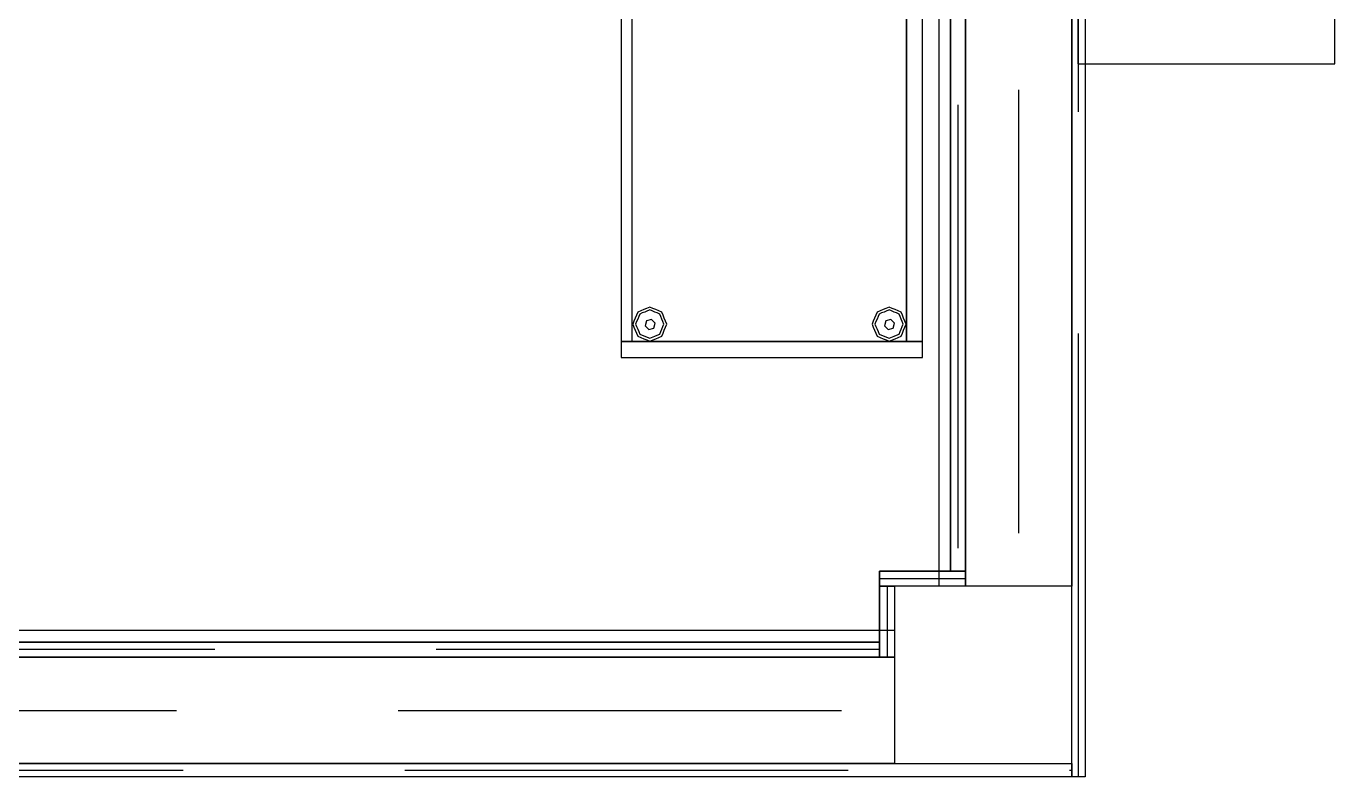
# Model space of a CAD drawing. Header units: millimetres. Extents: x -28.2 to 24.3, y -24.8 to 12.4.
# Drawn here: x 6.494 to 7.97, y -6.139 to -5.292 of the extents above; entities that cross this region are included whole.
import ezdxf

# ---------------------------------------------------------------- set-up
doc = ezdxf.new("R2010")
doc.units = ezdxf.units.MM
doc.linetypes.add('Dashed', pattern=[0.75, 0.5, -0.25])
for name, color, linetype in [('BUILDINGELEMENTPROXY', 8, 'Continuous'), ('EJE_MUROS', 8, 'Continuous'), ('FURNISHINGELEMENT', 8, 'Continuous'), ('LOSAS', 3, 'Continuous'), ('MUROS', 7, 'Continuous')]:
    doc.layers.add(name, color=color, linetype=linetype)

msp = doc.modelspace()

# ---------------------------------------------------------------- linework, layer by layer
at = {"layer": 'BUILDINGELEMENTPROXY'}
for p, q in [((7.6805, -4.5548), (7.6805, -5.3348)), ((7.9705, -5.3348), (7.9705, -4.5548)), ((7.6805, -5.3348), (7.9705, -5.3348))]:
    msp.add_line(p, q, dxfattribs=at)
at = {"layer": 'EJE_MUROS', "linetype": 'Dashed'}
for p, q in [((7.6813, -6.1391), (7.6813, 0.8359)), ((7.6138, 0.6359), (7.6138, -5.9241)), ((7.5453, 0.6189), (7.5453, -5.9071)), ((7.5538, -5.9156), (7.4568, -5.9156)), ((7.4653, -5.9241), (7.4653, -6.0041)), ((7.4568, -5.9956), (3.9143, -5.9956)), ((3.9138, -6.0641), (7.4738, -6.0641)), ((3.9213, -6.1316), (7.6738, -6.1316))]:
    msp.add_line(p, q, dxfattribs=at)
at = {"layer": 'FURNISHINGELEMENT'}
for p, q in [((7.1653, -4.7462, 0.376), (7.1653, -5.6662, 0.376)), ((7.5053, -5.6662, 0.376), (7.5053, -4.7462, 0.376)), ((7.1653, -4.7642, 0.394), (7.1653, -5.6482, 0.394)), ((7.1653, -4.7642, 2.13), (7.1653, -5.6482, 2.13)), ((7.1773, -4.7642, 1.2655), (7.1773, -5.6482, 1.2655)), ((7.1773, -4.7642, 1.8502), (7.1773, -5.6482, 1.8502)), ((7.1773, -4.7642, 1.5578), (7.1773, -5.6482, 1.5578)), ((7.1773, -4.7642, 0.9732), (7.1773, -5.6482, 0.9732)), ((7.1773, -4.7642, 0.6808), (7.1773, -5.6482, 0.6808)), ((7.4873, -5.6482, 1.2655), (7.4873, -4.7642, 1.2655)), ((7.4873, -5.6482, 1.8502), (7.4873, -4.7642, 1.8502)), ((7.4873, -5.6482, 1.5578), (7.4873, -4.7642, 1.5578)), ((7.4873, -5.6482, 0.9732), (7.4873, -4.7642, 0.9732)), ((7.4873, -5.6482, 0.394), (7.4873, -4.7642, 0.394)), ((7.4873, -5.6482, 0.6808), (7.4873, -4.7642, 0.6808)), ((7.4873, -4.7642, 2.112), (7.4873, -5.6482, 2.112)), ((7.5053, -5.6482, 2.13), (7.5053, -4.7642, 2.13)), ((7.5053, -5.6482, 2.112), (7.5053, -4.7642, 2.112)), ((7.1976, -5.6093, 0.3224), (7.194, -5.6108, 0.3224)), ((7.1976, -5.6093, 0.3224), (7.194, -5.6108, 0.3224)), ((7.201, -5.6107, 0.3224), (7.1976, -5.6093, 0.3224)), ((7.201, -5.6107, 0.3224), (7.1976, -5.6093, 0.3224)), ((7.4676, -5.6093, 0.3224), (7.464, -5.6108, 0.3224)), ((7.4676, -5.6093, 0.3224), (7.464, -5.6108, 0.3224)), ((7.471, -5.6107, 0.3224), (7.4676, -5.6093, 0.3224)), ((7.471, -5.6107, 0.3224), (7.4676, -5.6093, 0.3224)), ((7.1812, -5.6217, 0.3224), (7.1798, -5.6251, 0.3224)), ((7.1812, -5.6217, 0.3224), (7.1798, -5.6251, 0.3224)), ((7.1826, -5.6183, 0.3224), (7.1812, -5.6217, 0.3224)), ((7.1826, -5.6183, 0.3224), (7.1812, -5.6217, 0.3224)), ((7.184, -5.6149, 0.3224), (7.1826, -5.6183, 0.3224)), ((7.184, -5.6149, 0.3224), (7.1826, -5.6183, 0.3224)), ((7.184, -5.6227, 0.3149), (7.1828, -5.6256, 0.3149)), ((7.184, -5.6227, 0.3149), (7.1828, -5.6256, 0.3149)), ((7.1874, -5.6135, 0.3224), (7.184, -5.6149, 0.3224)), ((7.1874, -5.6135, 0.3224), (7.184, -5.6149, 0.3224)), ((7.1852, -5.6199, 0.3149), (7.184, -5.6227, 0.3149)), ((7.1852, -5.6199, 0.3149), (7.184, -5.6227, 0.3149)), ((7.1864, -5.6171, 0.3149), (7.1852, -5.6199, 0.3149)), ((7.1864, -5.6171, 0.3149), (7.1852, -5.6199, 0.3149)), ((7.1892, -5.6159, 0.3149), (7.1864, -5.6171, 0.3149)), ((7.1892, -5.6159, 0.3149), (7.1864, -5.6171, 0.3149)), ((7.1908, -5.6121, 0.3224), (7.1874, -5.6135, 0.3224)), ((7.1908, -5.6121, 0.3224), (7.1874, -5.6135, 0.3224)), ((7.192, -5.6148, 0.3149), (7.1892, -5.6159, 0.3149)), ((7.192, -5.6148, 0.3149), (7.1892, -5.6159, 0.3149)), ((7.194, -5.6108, 0.3224), (7.1908, -5.6121, 0.3224)), ((7.194, -5.6108, 0.3224), (7.1908, -5.6121, 0.3224)), ((7.1936, -5.6141, 0.3149), (7.192, -5.6148, 0.3149)), ((7.1936, -5.6141, 0.3149), (7.192, -5.6148, 0.3149)), ((7.1939, -5.6248, 0.328), (7.1924, -5.6303, 0.328)), ((7.1976, -5.6124, 0.3149), (7.1936, -5.6141, 0.3149)), ((7.1976, -5.6124, 0.3149), (7.1936, -5.6141, 0.3149)), ((7.1995, -5.6233, 0.328), (7.1939, -5.6248, 0.328)), ((7.2004, -5.6136, 0.3149), (7.1976, -5.6124, 0.3149)), ((7.2004, -5.6136, 0.3149), (7.1976, -5.6124, 0.3149)), ((7.2036, -5.6274, 0.328), (7.1995, -5.6233, 0.328)), ((7.2033, -5.6148, 0.3149), (7.2004, -5.6136, 0.3149)), ((7.2033, -5.6148, 0.3149), (7.2004, -5.6136, 0.3149)), ((7.2044, -5.6121, 0.3224), (7.201, -5.6107, 0.3224)), ((7.2044, -5.6121, 0.3224), (7.201, -5.6107, 0.3224)), ((7.2061, -5.6159, 0.3149), (7.2033, -5.6148, 0.3149)), ((7.2061, -5.6159, 0.3149), (7.2033, -5.6148, 0.3149)), ((7.2078, -5.6135, 0.3224), (7.2044, -5.6121, 0.3224)), ((7.2078, -5.6135, 0.3224), (7.2044, -5.6121, 0.3224)), ((7.2089, -5.6171, 0.3149), (7.2061, -5.6159, 0.3149)), ((7.2089, -5.6171, 0.3149), (7.2061, -5.6159, 0.3149)), ((7.2112, -5.6149, 0.3224), (7.2078, -5.6135, 0.3224)), ((7.2112, -5.6149, 0.3224), (7.2078, -5.6135, 0.3224)), ((7.2101, -5.6199, 0.3149), (7.2089, -5.6171, 0.3149)), ((7.2101, -5.6199, 0.3149), (7.2089, -5.6171, 0.3149)), ((7.2112, -5.6227, 0.3149), (7.2101, -5.6199, 0.3149)), ((7.2112, -5.6227, 0.3149), (7.2101, -5.6199, 0.3149)), ((7.2126, -5.6183, 0.3224), (7.2112, -5.6149, 0.3224)), ((7.2126, -5.6183, 0.3224), (7.2112, -5.6149, 0.3224)), ((7.2124, -5.6256, 0.3149), (7.2112, -5.6227, 0.3149)), ((7.2124, -5.6256, 0.3149), (7.2112, -5.6227, 0.3149)), ((7.214, -5.6217, 0.3224), (7.2126, -5.6183, 0.3224)), ((7.214, -5.6217, 0.3224), (7.2126, -5.6183, 0.3224)), ((7.2154, -5.6251, 0.3224), (7.214, -5.6217, 0.3224)), ((7.2154, -5.6251, 0.3224), (7.214, -5.6217, 0.3224)), ((7.4512, -5.6217, 0.3224), (7.4498, -5.6251, 0.3224)), ((7.4512, -5.6217, 0.3224), (7.4498, -5.6251, 0.3224)), ((7.4526, -5.6183, 0.3224), (7.4512, -5.6217, 0.3224)), ((7.4526, -5.6183, 0.3224), (7.4512, -5.6217, 0.3224)), ((7.454, -5.6149, 0.3224), (7.4526, -5.6183, 0.3224)), ((7.454, -5.6149, 0.3224), (7.4526, -5.6183, 0.3224)), ((7.454, -5.6227, 0.3149), (7.4528, -5.6256, 0.3149)), ((7.454, -5.6227, 0.3149), (7.4528, -5.6256, 0.3149)), ((7.4574, -5.6135, 0.3224), (7.454, -5.6149, 0.3224)), ((7.4574, -5.6135, 0.3224), (7.454, -5.6149, 0.3224)), ((7.4552, -5.6199, 0.3149), (7.454, -5.6227, 0.3149)), ((7.4552, -5.6199, 0.3149), (7.454, -5.6227, 0.3149)), ((7.4564, -5.6171, 0.3149), (7.4552, -5.6199, 0.3149)), ((7.4564, -5.6171, 0.3149), (7.4552, -5.6199, 0.3149)), ((7.4592, -5.6159, 0.3149), (7.4564, -5.6171, 0.3149)), ((7.4592, -5.6159, 0.3149), (7.4564, -5.6171, 0.3149)), ((7.4608, -5.6121, 0.3224), (7.4574, -5.6135, 0.3224)), ((7.4608, -5.6121, 0.3224), (7.4574, -5.6135, 0.3224)), ((7.462, -5.6148, 0.3149), (7.4592, -5.6159, 0.3149)), ((7.462, -5.6148, 0.3149), (7.4592, -5.6159, 0.3149)), ((7.464, -5.6108, 0.3224), (7.4608, -5.6121, 0.3224)), ((7.464, -5.6108, 0.3224), (7.4608, -5.6121, 0.3224)), ((7.4636, -5.6141, 0.3149), (7.462, -5.6148, 0.3149)), ((7.4636, -5.6141, 0.3149), (7.462, -5.6148, 0.3149)), ((7.4639, -5.6248, 0.328), (7.4624, -5.6303, 0.328)), ((7.4676, -5.6124, 0.3149), (7.4636, -5.6141, 0.3149)), ((7.4676, -5.6124, 0.3149), (7.4636, -5.6141, 0.3149)), ((7.4695, -5.6233, 0.328), (7.4639, -5.6248, 0.328)), ((7.4704, -5.6136, 0.3149), (7.4676, -5.6124, 0.3149)), ((7.4704, -5.6136, 0.3149), (7.4676, -5.6124, 0.3149)), ((7.4736, -5.6274, 0.328), (7.4695, -5.6233, 0.328)), ((7.4733, -5.6148, 0.3149), (7.4704, -5.6136, 0.3149)), ((7.4733, -5.6148, 0.3149), (7.4704, -5.6136, 0.3149)), ((7.4744, -5.6121, 0.3224), (7.471, -5.6107, 0.3224)), ((7.4744, -5.6121, 0.3224), (7.471, -5.6107, 0.3224)), ((7.4761, -5.6159, 0.3149), (7.4733, -5.6148, 0.3149)), ((7.4761, -5.6159, 0.3149), (7.4733, -5.6148, 0.3149)), ((7.4778, -5.6135, 0.3224), (7.4744, -5.6121, 0.3224)), ((7.4778, -5.6135, 0.3224), (7.4744, -5.6121, 0.3224)), ((7.4789, -5.6171, 0.3149), (7.4761, -5.6159, 0.3149)), ((7.4789, -5.6171, 0.3149), (7.4761, -5.6159, 0.3149)), ((7.4812, -5.6149, 0.3224), (7.4778, -5.6135, 0.3224)), ((7.4812, -5.6149, 0.3224), (7.4778, -5.6135, 0.3224)), ((7.4801, -5.6199, 0.3149), (7.4789, -5.6171, 0.3149)), ((7.4801, -5.6199, 0.3149), (7.4789, -5.6171, 0.3149)), ((7.4812, -5.6227, 0.3149), (7.4801, -5.6199, 0.3149)), ((7.4812, -5.6227, 0.3149), (7.4801, -5.6199, 0.3149)), ((7.4826, -5.6183, 0.3224), (7.4812, -5.6149, 0.3224)), ((7.4826, -5.6183, 0.3224), (7.4812, -5.6149, 0.3224)), ((7.4824, -5.6256, 0.3149), (7.4812, -5.6227, 0.3149)), ((7.4824, -5.6256, 0.3149), (7.4812, -5.6227, 0.3149)), ((7.484, -5.6217, 0.3224), (7.4826, -5.6183, 0.3224)), ((7.484, -5.6217, 0.3224), (7.4826, -5.6183, 0.3224)), ((7.4854, -5.6251, 0.3224), (7.484, -5.6217, 0.3224)), ((7.4854, -5.6251, 0.3224), (7.484, -5.6217, 0.3224)), ((7.1798, -5.6251, 0.3224), (7.1784, -5.6285, 0.3224)), ((7.1798, -5.6251, 0.3224), (7.1784, -5.6285, 0.3224)), ((7.1784, -5.6285, 0.3224), (7.1798, -5.6319, 0.3224)), ((7.1784, -5.6285, 0.3224), (7.1798, -5.6319, 0.3224)), ((7.1798, -5.6319, 0.3224), (7.1812, -5.6353, 0.3224)), ((7.1798, -5.6319, 0.3224), (7.1812, -5.6353, 0.3224)), ((7.1812, -5.6353, 0.3224), (7.1826, -5.6387, 0.3224)), ((7.1812, -5.6353, 0.3224), (7.1826, -5.6387, 0.3224)), ((7.1828, -5.6256, 0.3149), (7.1817, -5.6284, 0.3149)), ((7.1828, -5.6256, 0.3149), (7.1817, -5.6284, 0.3149)), ((7.1817, -5.6284, 0.3149), (7.1828, -5.6312, 0.3149)), ((7.1817, -5.6284, 0.3149), (7.1828, -5.6312, 0.3149)), ((7.1826, -5.6387, 0.3224), (7.184, -5.6421, 0.3224)), ((7.1826, -5.6387, 0.3224), (7.184, -5.6421, 0.3224)), ((7.1828, -5.6312, 0.3149), (7.184, -5.634, 0.3149)), ((7.1828, -5.6312, 0.3149), (7.184, -5.634, 0.3149)), ((7.184, -5.634, 0.3149), (7.1852, -5.6368, 0.3149)), ((7.184, -5.634, 0.3149), (7.1852, -5.6368, 0.3149)), ((7.1852, -5.6368, 0.3149), (7.1864, -5.6397, 0.3149)), ((7.1852, -5.6368, 0.3149), (7.1864, -5.6397, 0.3149)), ((7.1864, -5.6397, 0.3149), (7.1892, -5.6408, 0.3149)), ((7.1864, -5.6397, 0.3149), (7.1892, -5.6408, 0.3149)), ((7.1924, -5.6303, 0.328), (7.1965, -5.6344, 0.328)), ((7.1965, -5.6344, 0.328), (7.2021, -5.6329, 0.328)), ((7.2021, -5.6329, 0.328), (7.2036, -5.6274, 0.328)), ((7.2061, -5.6408, 0.3149), (7.2089, -5.6397, 0.3149)), ((7.2061, -5.6408, 0.3149), (7.2089, -5.6397, 0.3149)), ((7.2089, -5.6397, 0.3149), (7.2101, -5.6368, 0.3149)), ((7.2089, -5.6397, 0.3149), (7.2101, -5.6368, 0.3149)), ((7.2101, -5.6368, 0.3149), (7.2112, -5.634, 0.3149)), ((7.2101, -5.6368, 0.3149), (7.2112, -5.634, 0.3149)), ((7.2112, -5.634, 0.3149), (7.2124, -5.6312, 0.3149)), ((7.2112, -5.634, 0.3149), (7.2124, -5.6312, 0.3149)), ((7.2112, -5.6421, 0.3224), (7.2126, -5.6387, 0.3224)), ((7.2112, -5.6421, 0.3224), (7.2126, -5.6387, 0.3224)), ((7.2136, -5.6284, 0.3149), (7.2124, -5.6256, 0.3149)), ((7.2136, -5.6284, 0.3149), (7.2124, -5.6256, 0.3149)), ((7.2124, -5.6312, 0.3149), (7.2136, -5.6284, 0.3149)), ((7.2124, -5.6312, 0.3149), (7.2136, -5.6284, 0.3149)), ((7.2126, -5.6387, 0.3224), (7.214, -5.6353, 0.3224)), ((7.2126, -5.6387, 0.3224), (7.214, -5.6353, 0.3224)), ((7.214, -5.6353, 0.3224), (7.2154, -5.6319, 0.3224)), ((7.214, -5.6353, 0.3224), (7.2154, -5.6319, 0.3224)), ((7.2168, -5.6285, 0.3224), (7.2154, -5.6251, 0.3224)), ((7.2168, -5.6285, 0.3224), (7.2154, -5.6251, 0.3224)), ((7.2154, -5.6319, 0.3224), (7.2168, -5.6285, 0.3224)), ((7.2154, -5.6319, 0.3224), (7.2168, -5.6285, 0.3224)), ((7.4498, -5.6251, 0.3224), (7.4484, -5.6285, 0.3224)), ((7.4498, -5.6251, 0.3224), (7.4484, -5.6285, 0.3224)), ((7.4484, -5.6285, 0.3224), (7.4498, -5.6319, 0.3224)), ((7.4484, -5.6285, 0.3224), (7.4498, -5.6319, 0.3224)), ((7.4498, -5.6319, 0.3224), (7.4512, -5.6353, 0.3224)), ((7.4498, -5.6319, 0.3224), (7.4512, -5.6353, 0.3224)), ((7.4512, -5.6353, 0.3224), (7.4526, -5.6387, 0.3224)), ((7.4512, -5.6353, 0.3224), (7.4526, -5.6387, 0.3224)), ((7.4528, -5.6256, 0.3149), (7.4517, -5.6284, 0.3149)), ((7.4528, -5.6256, 0.3149), (7.4517, -5.6284, 0.3149)), ((7.4517, -5.6284, 0.3149), (7.4528, -5.6312, 0.3149)), ((7.4517, -5.6284, 0.3149), (7.4528, -5.6312, 0.3149)), ((7.4526, -5.6387, 0.3224), (7.454, -5.6421, 0.3224)), ((7.4526, -5.6387, 0.3224), (7.454, -5.6421, 0.3224)), ((7.4528, -5.6312, 0.3149), (7.454, -5.634, 0.3149)), ((7.4528, -5.6312, 0.3149), (7.454, -5.634, 0.3149)), ((7.454, -5.634, 0.3149), (7.4552, -5.6368, 0.3149)), ((7.454, -5.634, 0.3149), (7.4552, -5.6368, 0.3149)), ((7.4552, -5.6368, 0.3149), (7.4564, -5.6397, 0.3149)), ((7.4552, -5.6368, 0.3149), (7.4564, -5.6397, 0.3149)), ((7.4564, -5.6397, 0.3149), (7.4592, -5.6408, 0.3149)), ((7.4564, -5.6397, 0.3149), (7.4592, -5.6408, 0.3149)), ((7.4624, -5.6303, 0.328), (7.4665, -5.6344, 0.328)), ((7.4665, -5.6344, 0.328), (7.4721, -5.6329, 0.328)), ((7.4721, -5.6329, 0.328), (7.4736, -5.6274, 0.328)), ((7.4761, -5.6408, 0.3149), (7.4789, -5.6397, 0.3149)), ((7.4761, -5.6408, 0.3149), (7.4789, -5.6397, 0.3149)), ((7.4789, -5.6397, 0.3149), (7.4801, -5.6368, 0.3149)), ((7.4789, -5.6397, 0.3149), (7.4801, -5.6368, 0.3149)), ((7.4801, -5.6368, 0.3149), (7.4812, -5.634, 0.3149)), ((7.4801, -5.6368, 0.3149), (7.4812, -5.634, 0.3149)), ((7.4812, -5.634, 0.3149), (7.4824, -5.6312, 0.3149)), ((7.4812, -5.634, 0.3149), (7.4824, -5.6312, 0.3149)), ((7.4812, -5.6421, 0.3224), (7.4826, -5.6387, 0.3224)), ((7.4812, -5.6421, 0.3224), (7.4826, -5.6387, 0.3224)), ((7.4836, -5.6284, 0.3149), (7.4824, -5.6256, 0.3149)), ((7.4836, -5.6284, 0.3149), (7.4824, -5.6256, 0.3149)), ((7.4824, -5.6312, 0.3149), (7.4836, -5.6284, 0.3149)), ((7.4824, -5.6312, 0.3149), (7.4836, -5.6284, 0.3149)), ((7.4826, -5.6387, 0.3224), (7.484, -5.6353, 0.3224)), ((7.4826, -5.6387, 0.3224), (7.484, -5.6353, 0.3224)), ((7.484, -5.6353, 0.3224), (7.4854, -5.6319, 0.3224)), ((7.484, -5.6353, 0.3224), (7.4854, -5.6319, 0.3224)), ((7.4868, -5.6285, 0.3224), (7.4854, -5.6251, 0.3224)), ((7.4868, -5.6285, 0.3224), (7.4854, -5.6251, 0.3224)), ((7.4854, -5.6319, 0.3224), (7.4868, -5.6285, 0.3224)), ((7.4854, -5.6319, 0.3224), (7.4868, -5.6285, 0.3224)), ((7.1653, -5.6482, 0.394), (7.4873, -5.6482, 0.394)), ((7.1653, -5.6482, 2.13), (7.5053, -5.6482, 2.13)), ((7.5053, -5.6482, 2.13), (7.1653, -5.6482, 2.13)), ((7.1653, -5.6482, 2.13), (7.1653, -5.6662, 2.13)), ((7.1773, -5.6482, 1.2655), (7.4873, -5.6482, 1.2655)), ((7.1773, -5.6482, 1.8502), (7.4873, -5.6482, 1.8502)), ((7.1773, -5.6482, 1.5578), (7.4873, -5.6482, 1.5578)), ((7.1773, -5.6482, 0.9732), (7.4873, -5.6482, 0.9732)), ((7.1773, -5.6482, 0.6808), (7.4873, -5.6482, 0.6808)), ((7.184, -5.6421, 0.3224), (7.1874, -5.6435, 0.3224)), ((7.184, -5.6421, 0.3224), (7.1874, -5.6435, 0.3224)), ((7.1874, -5.6435, 0.3224), (7.1908, -5.6449, 0.3224)), ((7.1874, -5.6435, 0.3224), (7.1908, -5.6449, 0.3224)), ((7.1892, -5.6408, 0.3149), (7.192, -5.642, 0.3149)), ((7.1892, -5.6408, 0.3149), (7.192, -5.642, 0.3149)), ((7.1908, -5.6449, 0.3224), (7.1942, -5.6463, 0.3224)), ((7.1908, -5.6449, 0.3224), (7.1942, -5.6463, 0.3224)), ((7.192, -5.642, 0.3149), (7.1948, -5.6432, 0.3149)), ((7.192, -5.642, 0.3149), (7.1948, -5.6432, 0.3149)), ((7.1942, -5.6463, 0.3224), (7.1976, -5.6477, 0.3224)), ((7.1942, -5.6463, 0.3224), (7.1976, -5.6477, 0.3224)), ((7.1948, -5.6432, 0.3149), (7.1976, -5.6443, 0.3149)), ((7.1948, -5.6432, 0.3149), (7.1976, -5.6443, 0.3149)), ((7.1976, -5.6443, 0.3149), (7.2016, -5.6427, 0.3149)), ((7.1976, -5.6443, 0.3149), (7.2016, -5.6427, 0.3149)), ((7.1976, -5.6477, 0.3224), (7.2013, -5.6462, 0.3224)), ((7.1976, -5.6477, 0.3224), (7.2013, -5.6462, 0.3224)), ((7.2013, -5.6462, 0.3224), (7.2044, -5.6449, 0.3224)), ((7.2013, -5.6462, 0.3224), (7.2044, -5.6449, 0.3224)), ((7.2016, -5.6427, 0.3149), (7.2033, -5.642, 0.3149)), ((7.2016, -5.6427, 0.3149), (7.2033, -5.642, 0.3149)), ((7.2033, -5.642, 0.3149), (7.2061, -5.6408, 0.3149)), ((7.2033, -5.642, 0.3149), (7.2061, -5.6408, 0.3149)), ((7.2044, -5.6449, 0.3224), (7.2078, -5.6435, 0.3224)), ((7.2044, -5.6449, 0.3224), (7.2078, -5.6435, 0.3224)), ((7.2078, -5.6435, 0.3224), (7.2112, -5.6421, 0.3224)), ((7.2078, -5.6435, 0.3224), (7.2112, -5.6421, 0.3224)), ((7.454, -5.6421, 0.3224), (7.4574, -5.6435, 0.3224)), ((7.454, -5.6421, 0.3224), (7.4574, -5.6435, 0.3224)), ((7.4574, -5.6435, 0.3224), (7.4608, -5.6449, 0.3224)), ((7.4574, -5.6435, 0.3224), (7.4608, -5.6449, 0.3224)), ((7.4592, -5.6408, 0.3149), (7.462, -5.642, 0.3149)), ((7.4592, -5.6408, 0.3149), (7.462, -5.642, 0.3149)), ((7.4608, -5.6449, 0.3224), (7.4642, -5.6463, 0.3224)), ((7.4608, -5.6449, 0.3224), (7.4642, -5.6463, 0.3224)), ((7.462, -5.642, 0.3149), (7.4648, -5.6432, 0.3149)), ((7.462, -5.642, 0.3149), (7.4648, -5.6432, 0.3149)), ((7.4642, -5.6463, 0.3224), (7.4676, -5.6477, 0.3224)), ((7.4642, -5.6463, 0.3224), (7.4676, -5.6477, 0.3224)), ((7.4648, -5.6432, 0.3149), (7.4676, -5.6443, 0.3149)), ((7.4648, -5.6432, 0.3149), (7.4676, -5.6443, 0.3149)), ((7.4676, -5.6443, 0.3149), (7.4716, -5.6427, 0.3149)), ((7.4676, -5.6443, 0.3149), (7.4716, -5.6427, 0.3149)), ((7.4676, -5.6477, 0.3224), (7.4713, -5.6462, 0.3224)), ((7.4676, -5.6477, 0.3224), (7.4713, -5.6462, 0.3224)), ((7.4713, -5.6462, 0.3224), (7.4744, -5.6449, 0.3224)), ((7.4713, -5.6462, 0.3224), (7.4744, -5.6449, 0.3224)), ((7.4716, -5.6427, 0.3149), (7.4733, -5.642, 0.3149)), ((7.4716, -5.6427, 0.3149), (7.4733, -5.642, 0.3149)), ((7.4733, -5.642, 0.3149), (7.4761, -5.6408, 0.3149)), ((7.4733, -5.642, 0.3149), (7.4761, -5.6408, 0.3149)), ((7.4744, -5.6449, 0.3224), (7.4778, -5.6435, 0.3224)), ((7.4744, -5.6449, 0.3224), (7.4778, -5.6435, 0.3224)), ((7.4778, -5.6435, 0.3224), (7.4812, -5.6421, 0.3224)), ((7.4778, -5.6435, 0.3224), (7.4812, -5.6421, 0.3224)), ((7.4873, -5.6482, 2.112), (7.5053, -5.6482, 2.112)), ((7.5053, -5.6662, 2.13), (7.5053, -5.6482, 2.13)), ((7.1653, -5.6662, 0.376), (7.5053, -5.6662, 0.376)), ((7.1653, -5.6662, 2.13), (7.5053, -5.6662, 2.13))]:
    msp.add_line(p, q, dxfattribs=at)
at = {"layer": 'LOSAS'}
for p, q in [((7.5238, 0.6359), (7.5238, -5.9241)), ((7.5368, 0.6189), (7.5368, -5.9071)), ((7.5368, -5.9071), (7.4568, -5.9071)), ((7.4568, -5.9071), (7.4568, -5.9871)), ((7.5238, -5.9241), (7.4738, -5.9241)), ((7.4738, -5.9241), (7.4738, -5.9741)), ((7.4738, -5.9741), (3.9138, -5.9741)), ((7.4568, -5.9871), (3.9313, -5.9871))]:
    msp.add_line(p, q, dxfattribs=at)
at = {"layer": 'MUROS'}
for p, q in [((7.6738, -6.1391), (7.6738, 0.8359)), ((7.6888, 0.8359), (7.6888, -6.1391)), ((7.5538, -5.9241), (7.5538, 0.6359)), ((7.6738, 0.6359), (7.6738, -5.9241)), ((7.5368, -5.9071), (7.5368, 0.6189)), ((7.5538, 0.6189), (7.5538, -5.9071)), ((7.4568, -5.9241), (7.4568, -5.9071)), ((7.4568, -5.9071), (7.5538, -5.9071)), ((7.5538, -5.9071), (7.5368, -5.9071)), ((7.5538, -5.9071), (7.5538, -5.9241)), ((7.5538, -5.9241), (7.4568, -5.9241)), ((7.4568, -6.0041), (7.4568, -5.9241)), ((7.4568, -5.9241), (7.4738, -5.9241)), ((7.4738, -5.9241), (7.4738, -6.0041)), ((7.6738, -5.9241), (7.5538, -5.9241)), ((3.9143, -5.9871), (7.4568, -5.9871)), ((7.4568, -5.9871), (7.4568, -6.0041)), ((3.9138, -6.0041), (7.4738, -6.0041)), ((7.4568, -6.0041), (3.9143, -6.0041)), ((7.4738, -6.0041), (7.4568, -6.0041)), ((7.4738, -6.0041), (7.4738, -6.1241)), ((7.4738, -6.1241), (3.9138, -6.1241)), ((3.9213, -6.1241), (7.6738, -6.1241)), ((7.6738, -6.1241), (7.6738, -6.1391)), ((7.6738, -6.1391), (3.9213, -6.1391)), ((7.6888, -6.1391), (7.6738, -6.1391))]:
    msp.add_line(p, q, dxfattribs=at)

doc.saveas('drawing.dxf')
